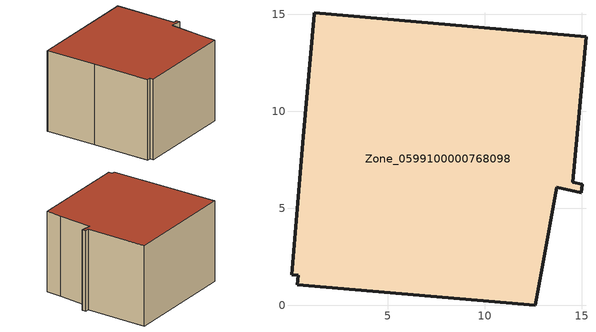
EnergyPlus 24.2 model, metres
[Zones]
Zone_0599100000768098
 floor ground (C_G): 0.04,1.58 0.64,8.69 1.21,14.99 1.21,15.08 15.21,13.84 14.53,6.35 15.01,6.23 14.96,5.79 13.7,6.08 12.96,1.97 12.59,0 0.35,1.07 0.38,1.56 z0
 wall outside (C_F): 0.35,1.07 12.59,0 12.96,1.97 13.7,6.08 14.96,5.79 15.01,6.23 14.53,6.35 15.21,13.84 1.21,15.08 1.21,14.99 0.64,8.69 0.04,1.58 0.38,1.56 0.35,1.07 z0:9.91
 roof outside (C_R): 1.21,15.08 1.21,14.99 0.64,8.69 0.04,1.58 0.38,1.56 0.35,1.07 12.59,0 12.96,1.97 13.7,6.08 14.96,5.79 15.01,6.23 14.53,6.35 15.21,13.84 z9.91
[BUILDING]
Pand.0599100000768098: North Axis=0; Terrain=City; Loads Convergence Tolerance Value=0.04; Temperature Convergence Tolerance Value=0.4; Solar Distribution=FullExterior; Maximum Number of Warmup Days=25; Minimum Number of Warmup Days=1
[Site:Location]
Rotterdam.The.Hague.AP_ZH_NLD Design_Conditions: Latitude=51.96; Longitude=4.45; Time Zone=1; Elevation=-4.5
[SITE:GROUNDTEMPERATURE:BUILDINGSURFACE]
18, 18, 18, 18, 18, 18, 18, 18, 18, 18, 18, 18
[MATERIAL] Thermal Absorptance=0.9; Solar Absorptance=0.7; Visible Absorptance=0.7
Name | Roughness | Thickness | Conductivity | Density | Specific Heat
G.D.2006-2014 | MediumSmooth | 0.15 | 0.06 | 540 | 1210
F.D.2006-2014 | Rough | 0.3 | 0.12 | 1920 | 840
R.D.2006-2014 | MediumRough | 0.2 | 0.08 | 1500 | 1000
[CONSTRUCTION]
C_G: G.D.2006-2014
C_F: F.D.2006-2014
C_R: R.D.2006-2014
[ZONE]
Zone_0599100000768098: Type=1; Multiplier=1; Ceiling Height=Autocalculate; Volume=Autocalculate; Floor Area=autocalculate; Part of Total Floor Area=Yes
[ZONEINFILTRATION:DESIGNFLOWRATE]
Infil_Zone_0599100000768098: Zone or ZoneList or Space or SpaceList=Zone_0599100000768098; Schedule=AlwaysOn; Design Flow Rate Calculation Method=Flow/Area; Flow Rate per Floor Area=0.0021; Constant Term Coefficient=1; Temperature Term Coefficient=0; Velocity Term Coefficient=0; Velocity Squared Term Coefficient=0
[HVACTEMPLATE:ZONE:IDEALLOADSAIRSYSTEM]
Zone_0599100000768098: Maximum Heating Supply Air Temperature=50; Minimum Cooling Supply Air Temperature=13; Maximum Heating Supply Air Humidity Ratio=0.0156; Minimum Cooling Supply Air Humidity Ratio=0.0077; Heating Limit=NoLimit; Cooling Limit=NoLimit; Dehumidification Control Type=ConstantSensibleHeatRatio; Cooling Sensible Heat Ratio=0.7; Dehumidification Setpoint=60; Humidification Control Type=None; Humidification Setpoint=30; Outdoor Air Method=None; Outdoor Air Flow Rate per Person=0.00944; Outdoor Air Flow Rate per Zone Floor Area=0; Outdoor Air Flow Rate per Zone=0; Demand Controlled Ventilation Type=None; Outdoor Air Economizer Type=NoEconomizer; Heat Recovery Type=None; Sensible Heat Recovery Effectiveness=0.7; Latent Heat Recovery Effectiveness=0.65
[ZONECONTROL:THERMOSTAT]
ThermostatControl_Zone_0599100000768098: Zone or ZoneList=Zone_0599100000768098; Control Type Schedule=DualSetpointControlType; Control 1=Thermostat_Zone_0599100000768098; Temperature Difference Between Cutout And Setpoint=0
[THERMOSTATSETPOINT:DUALSETPOINT]
Thermostat_Zone_0599100000768098: Heating Setpoint Temperature Schedule=HeatingSetpoint_Zone_0599100000768098; Cooling Setpoint Temperature Schedule=CoolingSetpoint_Zone_0599100000768098
[SCHEDULE:COMPACT]
HeatingSetpoint_Zone_0599100000768098: Through: 12/31, For: AllDays, Until: 24:00, 21
CoolingSetpoint_Zone_0599100000768098: Through: 12/31, For: AllDays, Until: 24:00, 24
DualSetpointControlType: Through: 12/31, For: AllDays, Until: 24:00, 4
AlwaysOn: Through: 12/31, For: AllDays, Until: 24:00, 1
